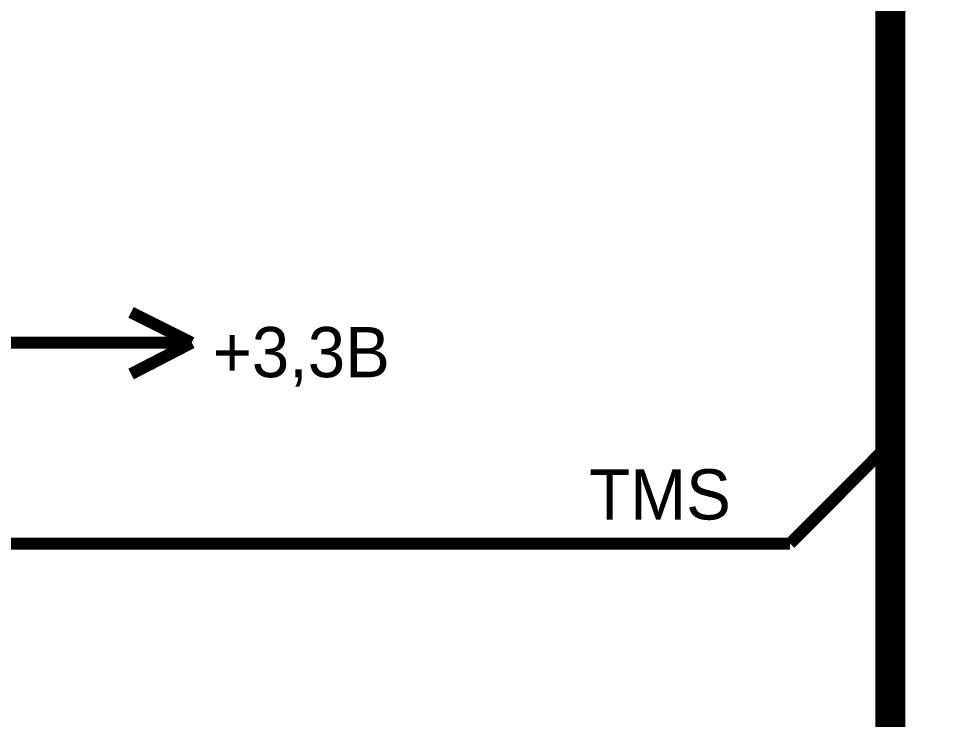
# Model space of a CAD drawing. Header units: inches. Extents: x 0 to 841, y 0 to 594.
# Drawn here: x 73.23 to 96.27, y 105.59 to 123.1 of the extents above; entities that cross this region are included whole.
import ezdxf

# ---------------------------------------------------------------- set-up
doc = ezdxf.new("R2010")
doc.units = ezdxf.units.IN
doc.layers.add('Sheet', color=255, linetype='Continuous')

msp = doc.modelspace()

# ---------------------------------------------------------------- linework, layer by layer
at = {"layer": 'Sheet'}
for points in [[(95.012, 49.988, 0.749, 0.749, 0), (95.012, 49.988, 0.749, 0.749, 0), (95.012, 124.982, 0.749, 0.749, 0), (95.012, 134.99, 0.749, 0.749, 0), (95.012, 259.999, 0.749, 0.749, 0), (95.012, 259.999, 0.749, 0.749, 0), (95.012, 502.491, 0.749, 0.749, 0), (95.012, 554.987, 0.749, 0.749, 0), (490.008, 554.987, 0.749, 0.749, 0), (490.008, 182.496, 0.749, 0.749, 0)], [(77.557, 115.001, 0.3, 0.3, 0), (76.041, 115.758, 0.3, 0.3, 0)], [(72.514, 115.001, 0.3, 0.3, 0), (75.022, 115.001, 0.3, 0.3, 0)], [(75.022, 115.001, 0.3, 0.3, 0), (77.557, 115.001, 0.3, 0.3, 0)], [(77.557, 115.001, 0.3, 0.3, 0), (76.041, 114.217, 0.3, 0.3, 0)], [(95.012, 112.492, 0.3, 0.3, 0), (92.504, 109.984, 0.3, 0.3, 0)], [(72.514, 109.984, 0.3, 0.3, 0), (92.504, 109.984, 0.3, 0.3, 0), (92.504, 109.984, 0.3, 0.3, 0)]]:
    msp.add_lwpolyline(points, format="xyseb", dxfattribs=at)

# ---------------------------------------------------------------- texts
for s, p in [('+3,3В', (78.079, 114.138)), ('TMS', (87.487, 110.585))]:
    msp.add_text(s, height=1.2543, dxfattribs=at).set_placement(p)

doc.saveas('drawing.dxf')
